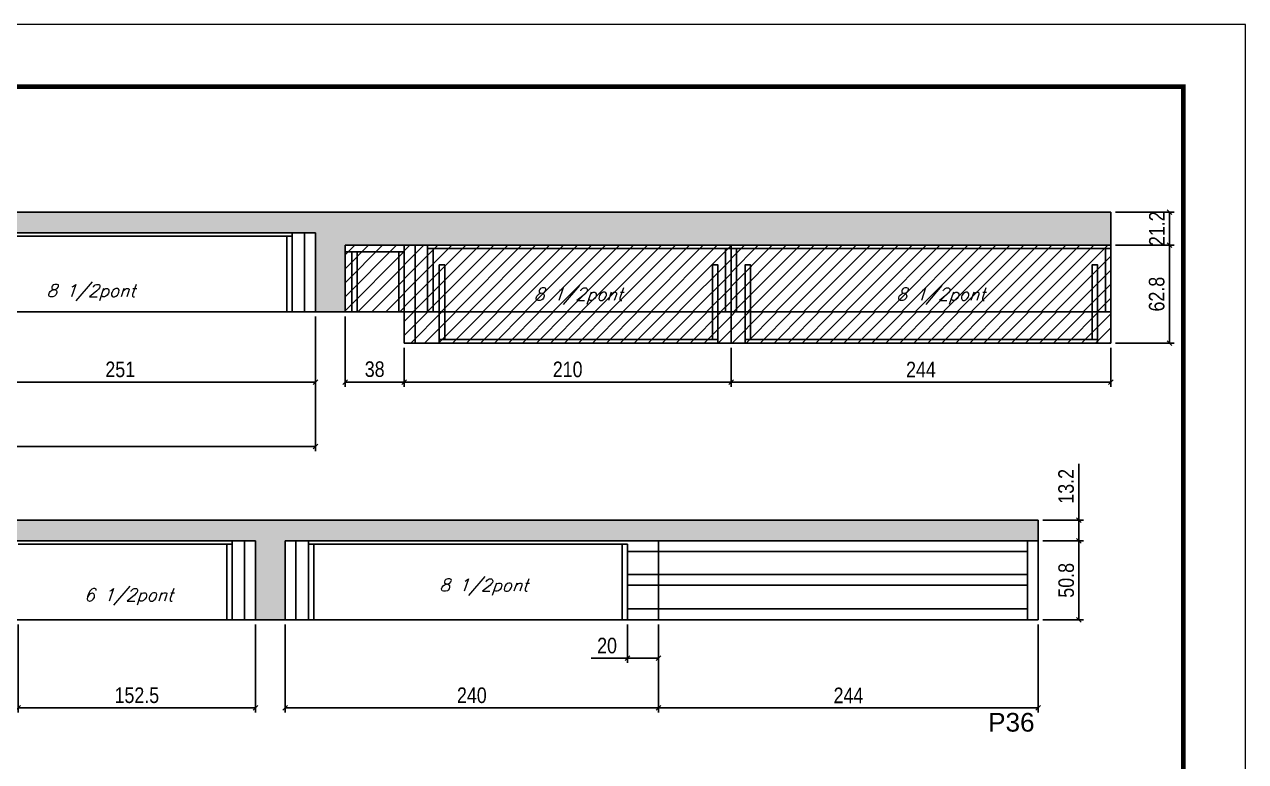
# Model space of a CAD drawing. Extents: x 137137 to 143418, y 10464 to 34486.
# Drawn here: x 141008 to 141792, y 23675 to 24149 of the extents above; entities that cross this region are included whole.
import ezdxf

# ---------------------------------------------------------------- set-up
doc = ezdxf.new("R2010")
doc.units = 0
doc.linetypes.add('DASHED', pattern=[0.75, 0.5, -0.25])
for name, color, linetype in [('5', 5, 'Continuous'), ('COTA', 241, 'Continuous'), ('Painéis', 200, 'Continuous'), ('SARR_2.2x7', 40, 'Continuous'), ('SARR_3.5x7', 81, 'Continuous'), ('texto', 7, 'Continuous')]:
    doc.layers.add(name, color=color, linetype=linetype)
for name, color, linetype, lineweight in [('Folhas', 255, 'Continuous', 9), ('Hachura', 251, 'Continuous', 9), ('SARRAFO DE PRESSAO', 251, 'DASHED', 9)]:
    doc.layers.add(name, color=color, linetype=linetype, lineweight=lineweight)
doc.styles.add('COTA TECNICA', font='techl___.ttf', dxfattribs={"height": 10})
doc.styles.add('Romans', font='romans.shx')
doc.styles.get("Standard").update_dxf_attribs({"font": 'arial.ttf'})
doc.dimstyles.new('PAINEL', dxfattribs={"dimtxt": 10, "dimasz": 3, "dimexe": 3, "dimexo": 3, "dimgap": 3, "dimtad": 1, "dimdec": 1, "dimzin": 12, "dimdsep": 46, "dimtxsty": 'COTA TECNICA', "dimblk1": 'OBLIQUE', "dimblk2": 'OBLIQUE', "dimsah": 1, "dimcen": 0.9, "dimclrd": 4, "dimclre": 4, "dimclrt": 240, "dimadec": 1, "dimazin": 3, "dimtfac": 1, "dimtdec": 1, "dimtmove": 0, "dimatfit": 3, "dimfxl": 1, "dimtolj": 1, "dimtzin": 12, "dimarcsym": 0})
pattern_1 = [(50, (-1598.5, -8040.0258), (5.46554007, -0.47817257), [0.5715, -6.2865]), (355, (-1598.5, -8040.026), (-1.05730264, 5.73170536), [0.4572, -5.02921753]), (100.4514447, (-1598.0445, -8040.0656), (4.40823741, 5.25353256), [0.48570026, -5.34270734]), (46.1842, (-1598.5, -8038.502), (8.13237123, -1.26126984), [0.85725, -9.42975]), (96.6355576, (-1597.822, -8038.607), (7.12212402, 7.42278374), [0.7285507, -8.01406824]), (351.184151, (-1598.5, -8038.502), (7.122124, 7.42278374), [0.685799, -7.54379196]), (21, (-1597.738, -8038.8828), (4.54843174, -3.06795595), [0.5715, -6.2865]), (326, (-1597.738, -8038.883), (1.85406085, 5.52563898), [0.4572, -5.0292]), (71.451445, (-1597.359, -8039.1384), (6.40249258, 2.45768307), [0.48570026, -5.34269813]), (37.5, (-1598.5, -8040.0258), (0.092658098, 2.536651166), [0, -4.96824, 0, -5.1054, 0, -5.04825]), (7.5, (-1598.5, -8040.0258), (2.004589875, 3.005417245), [0, -2.91084, 0, -4.85394, 0, -1.92405]), (327.5, (-1600.1993, -8040.0258), (4.067717855, -0.17186232), [0, -1.905, 0, -5.9436, 0, -7.8867]), (317.5, (-1600.9613, -8040.0258), (4.44387544, 0.76279473), [0, -2.4765, 0, -3.94716, 0, -5.6007])]
pattern_2 = [(45, (-1598.5, -8040.026), (-4.49012806, 4.49012806), [])]

# ---------------------------------------------------------------- blocks, each defined once
blk = doc.blocks.new('9999999999')
at = {"layer": 'Folhas'}
blk.add_lwpolyline([(98138.98, 34190.21), (99623.98, 34190.21), (99623.98, 35240.21), (98138.98, 35240.21)], close=True, dxfattribs=at)
at = {"layer": 'Folhas', "color": 30, "const_width": 3}
blk.add_lwpolyline([(98213.98, 34230.21), (99583.98, 34230.21), (99583.98, 35200.21), (98213.98, 35200.21)], close=True, dxfattribs=at)
blk = doc.blocks.new('_Oblique')
at = {"color": 0, "linetype": 'ByBlock', "lineweight": -2}
blk.add_line((-0.5, -0.5), (0.5, 0.5), dxfattribs=at)
blk = doc.blocks.new('*D1517')
at = {"layer": 'COTA', "color": 4, "linetype": 'ByBlock', "lineweight": -2, "transparency": 16777216}
for p, q in [((141461.69, 23941.05), (141461.69, 23915.97)), ((141705.69, 23941.05), (141705.69, 23915.97)), ((141461.69, 23918.97), (141705.69, 23918.97))]:
    blk.add_line(p, q, dxfattribs=at)
at = {"layer": 'Defpoints', "color": 0, "linetype": 'ByBlock', "transparency": 16777216}
for p in [(141461.69, 23944.05), (141705.69, 23944.05), (141705.69, 23918.97)]:
    blk.add_point(p, dxfattribs=at)
at = {"layer": 'COTA', "color": 4, "linetype": 'ByBlock', "lineweight": -2, "transparency": 16777216, "xscale": 3, "yscale": 3, "zscale": 3, "rotation": 180}
blk.add_blockref('_Oblique', (141461.69, 23918.97), dxfattribs=at)
at = {"layer": 'COTA', "color": 4, "linetype": 'ByBlock', "lineweight": -2, "transparency": 16777216, "xscale": 3, "yscale": 3, "zscale": 3}
blk.add_blockref('_Oblique', (141705.69, 23918.97), dxfattribs=at)
at = {"layer": 'COTA', "color": 240, "linetype": 'ByBlock', "transparency": 16777216, "insert": (141583.69, 23927.04), "char_height": 10, "attachment_point": 5, "style": 'COTA TECNICA'}
blk.add_mtext('\\A1;244', dxfattribs=at)
blk = doc.blocks.new('*D1519')
at = {"layer": 'COTA', "color": 4, "linetype": 'ByBlock', "lineweight": -2, "transparency": 16777216}
for p, q in [((141415.11, 23763.3), (141415.11, 23706.75)), ((141659.11, 23763.3), (141659.11, 23706.75)), ((141415.11, 23709.75), (141659.11, 23709.75))]:
    blk.add_line(p, q, dxfattribs=at)
at = {"layer": 'Defpoints', "color": 0, "linetype": 'ByBlock', "transparency": 16777216}
for p in [(141415.11, 23766.3), (141659.11, 23766.3), (141659.11, 23709.75)]:
    blk.add_point(p, dxfattribs=at)
at = {"layer": 'COTA', "color": 4, "linetype": 'ByBlock', "lineweight": -2, "transparency": 16777216, "xscale": 3, "yscale": 3, "zscale": 3, "rotation": 180}
blk.add_blockref('_Oblique', (141415.11, 23709.75), dxfattribs=at)
at = {"layer": 'COTA', "color": 4, "linetype": 'ByBlock', "lineweight": -2, "transparency": 16777216, "xscale": 3, "yscale": 3, "zscale": 3}
blk.add_blockref('_Oblique', (141659.11, 23709.75), dxfattribs=at)
at = {"layer": 'COTA', "color": 240, "linetype": 'ByBlock', "transparency": 16777216, "insert": (141537.11, 23717.82), "char_height": 10, "attachment_point": 5, "style": 'COTA TECNICA'}
blk.add_mtext('\\A1;244', dxfattribs=at)
blk = doc.blocks.new('*D1521')
at = {"layer": 'COTA', "color": 4, "linetype": 'ByBlock', "lineweight": -2, "transparency": 16777216}
for p, q in [((141708.69, 24028.05), (141746.33, 24028.05)), ((141743.33, 24006.85), (141743.33, 24028.05)), ((141708.69, 24006.85), (141746.33, 24006.85))]:
    blk.add_line(p, q, dxfattribs=at)
at = {"layer": 'Defpoints', "color": 0, "linetype": 'ByBlock', "transparency": 16777216}
for p in [(141705.69, 24028.05), (141743.33, 24028.05), (141705.69, 24006.85)]:
    blk.add_point(p, dxfattribs=at)
at = {"layer": 'COTA', "color": 4, "linetype": 'ByBlock', "lineweight": -2, "transparency": 16777216, "xscale": 3, "yscale": 3, "zscale": 3}
for p, rotation in [((141743.33, 24028.05), 90), ((141743.33, 24006.85), 270)]:
    blk.add_blockref('_Oblique', p, dxfattribs=dict(at, rotation=rotation))
at = {"layer": 'COTA', "color": 240, "linetype": 'ByBlock', "transparency": 16777216, "insert": (141735.27, 24017.45), "char_height": 10, "attachment_point": 5, "rotation": 90, "style": 'COTA TECNICA'}
blk.add_mtext('\\A1;21.2', dxfattribs=at)
blk = doc.blocks.new('*D1614')
at = {"layer": 'COTA', "color": 4, "lineweight": -2, "transparency": 16777216}
for p, q in [((141251.69, 23941.05), (141251.69, 23915.97)), ((141461.69, 23941.05), (141461.69, 23915.97)), ((141251.69, 23918.97), (141461.69, 23918.97))]:
    blk.add_line(p, q, dxfattribs=at)
at = {"layer": 'Defpoints', "color": 0, "transparency": 16777216}
for p in [(141251.69, 23944.05), (141461.69, 23944.05), (141461.69, 23918.97)]:
    blk.add_point(p, dxfattribs=at)
at = {"layer": 'COTA', "color": 4, "lineweight": -2, "transparency": 16777216, "xscale": 3, "yscale": 3, "zscale": 3, "rotation": 180}
blk.add_blockref('_Oblique', (141251.69, 23918.97), dxfattribs=at)
at = {"layer": 'COTA', "color": 4, "lineweight": -2, "transparency": 16777216, "xscale": 3, "yscale": 3, "zscale": 3}
blk.add_blockref('_Oblique', (141461.69, 23918.97), dxfattribs=at)
at = {"layer": 'COTA', "color": 240, "transparency": 16777216, "insert": (141356.69, 23927.07), "char_height": 10, "attachment_point": 5, "style": 'COTA TECNICA'}
blk.add_mtext('\\A1;210', dxfattribs=at)
blk = doc.blocks.new('*D1618')
at = {"layer": 'COTA', "color": 4, "lineweight": -2, "transparency": 16777216}
for p, q in [((141708.69, 24006.85), (141746.33, 24006.85)), ((141743.33, 24006.85), (141743.33, 23944.05)), ((141708.69, 23944.05), (141746.33, 23944.05))]:
    blk.add_line(p, q, dxfattribs=at)
at = {"layer": 'Defpoints', "color": 0, "transparency": 16777216}
for p in [(141705.69, 24006.85), (141705.69, 23944.05), (141743.33, 23944.05)]:
    blk.add_point(p, dxfattribs=at)
at = {"layer": 'COTA', "color": 4, "lineweight": -2, "transparency": 16777216, "xscale": 3, "yscale": 3, "zscale": 3}
for p, rotation in [((141743.33, 24006.85), 90), ((141743.33, 23944.05), 270)]:
    blk.add_blockref('_Oblique', p, dxfattribs=dict(at, rotation=rotation))
at = {"layer": 'COTA', "color": 240, "transparency": 16777216, "insert": (141735.2, 23975.45), "char_height": 10, "attachment_point": 5, "rotation": 90, "style": 'COTA TECNICA'}
blk.add_mtext('\\A1;62.8', dxfattribs=at)
blk = doc.blocks.new('*D1590')
at = {"layer": 'COTA', "color": 4, "lineweight": -2, "transparency": 16777216}
for p, q in [((140943.69, 23961.05), (140943.69, 23915.97)), ((141194.69, 23961.05), (141194.69, 23915.97)), ((140943.69, 23918.97), (141194.69, 23918.97))]:
    blk.add_line(p, q, dxfattribs=at)
at = {"layer": 'Defpoints', "color": 0, "transparency": 16777216}
for p in [(140943.69, 23964.05), (141194.69, 23964.05), (141194.69, 23918.97)]:
    blk.add_point(p, dxfattribs=at)
at = {"layer": 'COTA', "color": 4, "lineweight": -2, "transparency": 16777216, "xscale": 3, "yscale": 3, "zscale": 3, "rotation": 180}
blk.add_blockref('_Oblique', (140943.69, 23918.97), dxfattribs=at)
at = {"layer": 'COTA', "color": 4, "lineweight": -2, "transparency": 16777216, "xscale": 3, "yscale": 3, "zscale": 3}
blk.add_blockref('_Oblique', (141194.69, 23918.97), dxfattribs=at)
at = {"layer": 'COTA', "color": 240, "transparency": 16777216, "insert": (141069.19, 23927.08), "char_height": 10, "attachment_point": 5, "style": 'COTA TECNICA'}
blk.add_mtext('\\A1;251', dxfattribs=at)
blk = doc.blocks.new('*D1591')
at = {"layer": 'COTA', "color": 4, "lineweight": -2, "transparency": 16777216}
for p, q in [((141213.69, 23961.05), (141213.69, 23915.97)), ((141251.69, 23941.05), (141251.69, 23915.97)), ((141213.69, 23918.97), (141251.69, 23918.97))]:
    blk.add_line(p, q, dxfattribs=at)
at = {"layer": 'Defpoints', "color": 0, "transparency": 16777216}
for p in [(141213.69, 23964.05), (141251.69, 23944.05), (141251.69, 23918.97)]:
    blk.add_point(p, dxfattribs=at)
at = {"layer": 'COTA', "color": 4, "lineweight": -2, "transparency": 16777216, "xscale": 3, "yscale": 3, "zscale": 3, "rotation": 180}
blk.add_blockref('_Oblique', (141213.69, 23918.97), dxfattribs=at)
at = {"layer": 'COTA', "color": 4, "lineweight": -2, "transparency": 16777216, "xscale": 3, "yscale": 3, "zscale": 3}
blk.add_blockref('_Oblique', (141251.69, 23918.97), dxfattribs=at)
at = {"layer": 'COTA', "color": 240, "transparency": 16777216, "insert": (141232.69, 23927.21), "char_height": 10, "attachment_point": 5, "style": 'COTA TECNICA'}
blk.add_mtext('\\A1;38', dxfattribs=at)
blk = doc.blocks.new('*D1597')
at = {"layer": 'COTA', "color": 4, "lineweight": -2, "ltscale": 25, "transparency": 16777216}
for p, q in [((141662.11, 23817.1), (141688.21, 23817.1)), ((141685.21, 23766.3), (141685.21, 23817.1)), ((141662.11, 23766.3), (141688.21, 23766.3))]:
    blk.add_line(p, q, dxfattribs=at)
at = {"layer": 'Defpoints', "color": 0, "ltscale": 25, "transparency": 16777216}
for p in [(141659.11, 23817.1), (141685.21, 23817.1), (141659.11, 23766.3)]:
    blk.add_point(p, dxfattribs=at)
at = {"layer": 'COTA', "color": 4, "lineweight": -2, "ltscale": 25, "transparency": 16777216, "xscale": 3, "yscale": 3, "zscale": 3}
for p, rotation in [((141685.21, 23817.1), 90), ((141685.21, 23766.3), 270)]:
    blk.add_blockref('_Oblique', p, dxfattribs=dict(at, rotation=rotation))
at = {"layer": 'COTA', "color": 240, "ltscale": 25, "transparency": 16777216, "insert": (141677.07, 23791.7), "char_height": 10, "attachment_point": 5, "rotation": 90, "style": 'COTA TECNICA'}
blk.add_mtext('\\A1;50.8', dxfattribs=at)
blk = doc.blocks.new('*D1598')
at = {"layer": 'COTA', "color": 4, "lineweight": -2, "ltscale": 25, "transparency": 16777216}
for p, q in [((141685.21, 23866.4), (141685.21, 23830.3)), ((141662.11, 23830.3), (141688.21, 23830.3)), ((141685.21, 23817.1), (141685.21, 23830.3)), ((141662.11, 23817.1), (141688.21, 23817.1))]:
    blk.add_line(p, q, dxfattribs=at)
at = {"layer": 'Defpoints', "color": 0, "ltscale": 25, "transparency": 16777216}
for p in [(141659.11, 23830.3), (141685.21, 23830.3), (141659.11, 23817.1)]:
    blk.add_point(p, dxfattribs=at)
at = {"layer": 'COTA', "color": 4, "lineweight": -2, "ltscale": 25, "transparency": 16777216, "xscale": 3, "yscale": 3, "zscale": 3}
for p, rotation in [((141685.21, 23830.3), 90), ((141685.21, 23817.1), 270)]:
    blk.add_blockref('_Oblique', p, dxfattribs=dict(at, rotation=rotation))
at = {"layer": 'COTA', "color": 240, "ltscale": 25, "transparency": 16777216, "insert": (141676.99, 23852.04), "char_height": 10, "attachment_point": 5, "rotation": 90, "style": 'COTA TECNICA'}
blk.add_mtext('\\A1;13.2', dxfattribs=at)
blk = doc.blocks.new('*D1605')
at = {"layer": 'COTA', "color": 4, "lineweight": -2, "ltscale": 25, "transparency": 16777216}
for p, q in [((141003.61, 23763.3), (141003.61, 23706.75)), ((141156.11, 23763.3), (141156.11, 23706.75)), ((141003.61, 23709.75), (141156.11, 23709.75))]:
    blk.add_line(p, q, dxfattribs=at)
at = {"layer": 'Defpoints', "color": 0, "ltscale": 25, "transparency": 16777216}
for p in [(141003.61, 23766.3), (141156.11, 23766.3), (141156.11, 23709.75)]:
    blk.add_point(p, dxfattribs=at)
at = {"layer": 'COTA', "color": 4, "lineweight": -2, "ltscale": 25, "transparency": 16777216, "xscale": 3, "yscale": 3, "zscale": 3, "rotation": 180}
blk.add_blockref('_Oblique', (141003.61, 23709.75), dxfattribs=at)
at = {"layer": 'COTA', "color": 4, "lineweight": -2, "ltscale": 25, "transparency": 16777216, "xscale": 3, "yscale": 3, "zscale": 3}
blk.add_blockref('_Oblique', (141156.11, 23709.75), dxfattribs=at)
at = {"layer": 'COTA', "color": 240, "ltscale": 25, "transparency": 16777216, "insert": (141079.86, 23717.86), "char_height": 10, "attachment_point": 5, "style": 'COTA TECNICA'}
blk.add_mtext('\\A1;152.5', dxfattribs=at)
blk = doc.blocks.new('*D1606')
at = {"layer": 'COTA', "color": 4, "lineweight": -2, "ltscale": 25, "transparency": 16777216}
for p, q in [((141175.11, 23763.3), (141175.11, 23706.75)), ((141415.11, 23763.3), (141415.11, 23706.75)), ((141175.11, 23709.75), (141415.11, 23709.75))]:
    blk.add_line(p, q, dxfattribs=at)
at = {"layer": 'Defpoints', "color": 0, "ltscale": 25, "transparency": 16777216}
for p in [(141175.11, 23766.3), (141415.11, 23766.3), (141415.11, 23709.75)]:
    blk.add_point(p, dxfattribs=at)
at = {"layer": 'COTA', "color": 4, "lineweight": -2, "ltscale": 25, "transparency": 16777216, "xscale": 3, "yscale": 3, "zscale": 3, "rotation": 180}
blk.add_blockref('_Oblique', (141175.11, 23709.75), dxfattribs=at)
at = {"layer": 'COTA', "color": 4, "lineweight": -2, "ltscale": 25, "transparency": 16777216, "xscale": 3, "yscale": 3, "zscale": 3}
blk.add_blockref('_Oblique', (141415.11, 23709.75), dxfattribs=at)
at = {"layer": 'COTA', "color": 240, "ltscale": 25, "transparency": 16777216, "insert": (141295.11, 23717.85), "char_height": 10, "attachment_point": 5, "style": 'COTA TECNICA'}
blk.add_mtext('\\A1;240', dxfattribs=at)
blk = doc.blocks.new('*D1524')
at = {"layer": 'COTA', "color": 4, "lineweight": -2, "ltscale": 25, "transparency": 16777216}
for p, q in [((140699.69, 23961.05), (140699.69, 23874.71)), ((141194.69, 23961.05), (141194.69, 23874.71)), ((140699.69, 23877.71), (141194.69, 23877.71))]:
    blk.add_line(p, q, dxfattribs=at)
at = {"layer": 'Defpoints', "color": 0, "ltscale": 25, "transparency": 16777216}
for p in [(140699.69, 23964.05), (141194.69, 23964.05), (141194.69, 23877.71)]:
    blk.add_point(p, dxfattribs=at)
at = {"layer": 'COTA', "color": 4, "lineweight": -2, "ltscale": 25, "transparency": 16777216, "xscale": 3, "yscale": 3, "zscale": 3, "rotation": 180}
blk.add_blockref('_Oblique', (140699.69, 23877.71), dxfattribs=at)
at = {"layer": 'COTA', "color": 4, "lineweight": -2, "ltscale": 25, "transparency": 16777216, "xscale": 3, "yscale": 3, "zscale": 3}
blk.add_blockref('_Oblique', (141194.69, 23877.71), dxfattribs=at)
at = {"layer": 'COTA', "color": 240, "ltscale": 25, "transparency": 16777216, "insert": (140947.19, 23885.85), "char_height": 10, "attachment_point": 5, "style": 'COTA TECNICA'}
blk.add_mtext('\\A1;495', dxfattribs=at)
blk = doc.blocks.new('*D1587')
at = {"layer": 'COTA', "color": 4, "lineweight": -2, "ltscale": 25, "transparency": 16777216}
for p, q in [((141395.11, 23763.3), (141395.11, 23738.65)), ((141415.11, 23763.3), (141415.11, 23738.65)), ((141395.11, 23741.65), (141371.89, 23741.65)), ((141415.11, 23741.65), (141395.11, 23741.65))]:
    blk.add_line(p, q, dxfattribs=at)
at = {"layer": 'Defpoints', "color": 0, "ltscale": 25, "transparency": 16777216}
for p in [(141395.11, 23766.3), (141415.11, 23766.3), (141395.11, 23741.65)]:
    blk.add_point(p, dxfattribs=at)
at = {"layer": 'COTA', "color": 4, "lineweight": -2, "ltscale": 25, "transparency": 16777216, "xscale": 3, "yscale": 3, "zscale": 3, "rotation": 180}
blk.add_blockref('_Oblique', (141395.11, 23741.65), dxfattribs=at)
at = {"layer": 'COTA', "color": 4, "lineweight": -2, "ltscale": 25, "transparency": 16777216, "xscale": 3, "yscale": 3, "zscale": 3}
blk.add_blockref('_Oblique', (141415.11, 23741.65), dxfattribs=at)
at = {"layer": 'COTA', "color": 240, "ltscale": 25, "transparency": 16777216, "insert": (141382, 23749.76), "char_height": 10, "attachment_point": 5, "style": 'COTA TECNICA'}
blk.add_mtext('\\A1;20', dxfattribs=at)

msp = doc.modelspace()

# ---------------------------------------------------------------- hatches: boundary and pattern name
at = {"layer": 'COTA', "ltscale": 25}
h = msp.add_hatch(dxfattribs=at)
h.set_pattern_fill('AR-CONC', color=256, scale=0.03)
h.set_pattern_definition(pattern_1)
h.paths.add_polyline_path([(141705.69, 24028.05), (141281.69, 24028.05), (140699.69, 24028.05), (140699.69, 24014.85), (141194.69, 24014.85), (141194.69, 23964.05), (141213.69, 23964.05), (141213.69, 24006.85), (141461.69, 24006.85), (141705.69, 24006.85)])
h = msp.add_hatch(dxfattribs=at)
h.set_pattern_fill('AR-CONC', color=256, scale=0.03)
h.set_pattern_definition(pattern_1)
h.paths.add_polyline_path([(140759.61, 23817.1), (141156.11, 23817.1), (141156.11, 23766.3), (141175.11, 23766.3), (141175.11, 23817.1), (141659.11, 23817.1), (141659.11, 23830.3), (140508.11, 23830.3), (140508.11, 23809.1), (140732.61, 23809.1), (140732.61, 23746.3), (140759.61, 23746.3)])
at = {"layer": 'Hachura', "linetype": 'ByBlock'}
h = msp.add_hatch(dxfattribs=at)
h.set_pattern_fill('ANSI31', color=256, scale=2)
h.set_pattern_definition(pattern_2)
h.paths.add_polyline_path([(141251.69, 24006.85), (141213.69, 24006.85), (141213.69, 23964.05), (141251.69, 23964.05)])
h = msp.add_hatch(dxfattribs=at)
h.set_pattern_fill('ANSI31', color=256, scale=2)
h.set_pattern_definition([(45, (-1598.5, -7994.648), (-4.49012806, 4.49012806), [])])
h.paths.add_polyline_path([(141461.69, 24006.85), (141251.69, 24006.85), (141251.69, 23964.05), (141461.69, 23964.05)])
h = msp.add_hatch(dxfattribs=at)
h.set_pattern_fill('ANSI31', color=256, scale=2)
h.set_pattern_definition([(45, (-1608.071, -7994.648), (-4.49012806, 4.49012806), [])])
h.paths.add_polyline_path([(141461.69, 24006.85), (141461.69, 23964.05), (141705.69, 23964.05), (141705.69, 24006.85)])
h.paths.add_polyline_path([(141560.1, 23966.09), (141627.72, 23966.09), (141633.22, 23982.07), (141565.6, 23982.07)], flags=24)
h = msp.add_hatch(dxfattribs=at)
h.set_pattern_fill('ANSI31', color=256, scale=2)
h.set_pattern_definition(pattern_2)
h.paths.add_polyline_path([(141461.69, 23964.05), (141251.69, 23964.05), (141251.69, 23944.05), (141461.69, 23944.05)])
h = msp.add_hatch(dxfattribs=at)
h.set_pattern_fill('ANSI31', color=256, scale=2)
h.set_pattern_definition(pattern_2)
h.paths.add_polyline_path([(141705.69, 23964.05), (141461.69, 23964.05), (141461.69, 23944.05), (141705.69, 23944.05)])

# ---------------------------------------------------------------- linework, layer by layer
at = {"layer": 'COTA', "linetype": 'ByBlock'}
for p, q in [((140699.69, 24028.05), (141281.69, 24028.05)), ((141281.69, 24028.05), (141705.69, 24028.05)), ((141705.69, 24006.85), (141705.69, 24028.05)), ((140699.69, 24014.85), (141194.69, 24014.85)), ((141213.69, 24006.85), (141461.69, 24006.85)), ((141194.69, 23964.05), (141213.69, 23964.05)), ((140508.11, 23830.3), (141659.11, 23830.3)), ((141659.11, 23817.1), (141659.11, 23830.3)), ((141156.11, 23766.3), (141175.11, 23766.3))]:
    msp.add_line(p, q, dxfattribs=at)
at = {"layer": 'Painéis', "linetype": 'ByBlock'}
for p, q in [((141194.69, 24014.85), (140699.69, 24014.85)), ((141194.69, 23964.05), (141194.69, 24014.85)), ((141461.69, 24006.85), (141213.69, 24006.85)), ((141213.69, 23964.05), (141213.69, 24006.85)), ((141251.69, 24006.85), (141251.69, 23944.05)), ((141461.69, 24006.85), (141705.69, 24006.85)), ((141461.69, 24006.85), (141461.69, 23964.05)), ((141461.69, 23944.05), (141461.69, 24006.85)), ((141705.69, 24006.85), (141705.69, 23944.05)), ((141251.69, 23964.05), (141461.69, 23964.05)), ((141461.69, 23964.05), (141705.69, 23964.05)), ((141251.69, 23944.05), (141705.69, 23944.05)), ((140759.61, 23817.1), (141156.11, 23817.1)), ((141156.11, 23766.3), (141156.11, 23817.1)), ((141175.11, 23766.3), (141175.11, 23817.1)), ((141175.11, 23817.1), (141659.11, 23817.1)), ((141415.11, 23766.3), (141415.11, 23817.1)), ((141659.11, 23766.3), (141659.11, 23817.1)), ((140926.11, 23766.3), (141156.11, 23766.3)), ((141175.11, 23766.3), (141659.11, 23766.3))]:
    msp.add_line(p, q, dxfattribs=at)
at = {"layer": 'Painéis'}
for p, q in [((141194.69, 23964.05), (140699.69, 23964.05)), ((141251.69, 23964.05), (141213.69, 23964.05))]:
    msp.add_line(p, q, dxfattribs=at)
at = {"layer": 'SARR_2.2x7', "linetype": 'Continuous'}
for p, q in [((141179.69, 24012.65), (140943.69, 24012.65)), ((141187.69, 23964.05), (141187.69, 24014.85)), ((141258.69, 24006.85), (141258.69, 23944.05)), ((141266.69, 24004.65), (141266.69, 24006.85)), ((141461.69, 24004.65), (141266.69, 24004.65)), ((141705.69, 24004.65), (141461.69, 24004.65)), ((141251.69, 24002.65), (141213.69, 24002.65)), ((141453.19, 23946.25), (141274.19, 23946.25)), ((141697.19, 23946.25), (141470.69, 23946.25)), ((141141.11, 23814.9), (141003.61, 23814.9)), ((141149.11, 23766.3), (141149.11, 23817.1)), ((141182.11, 23766.3), (141182.11, 23817.1)), ((141395.11, 23814.9), (141190.11, 23814.9)), ((141652.11, 23766.3), (141652.11, 23817.1)), ((141415.11, 23810.1), (141395.11, 23810.1)), ((141415.11, 23810.1), (141652.11, 23810.1)), ((141415.11, 23795.52), (141395.11, 23795.52)), ((141415.11, 23795.52), (141652.11, 23795.52)), ((141415.11, 23788.52), (141395.11, 23788.52)), ((141415.11, 23788.52), (141652.11, 23788.52)), ((141395.11, 23773.3), (141415.11, 23773.3)), ((141415.11, 23773.3), (141652.11, 23773.3))]:
    msp.add_line(p, q, dxfattribs=at)
at = {"layer": 'SARR_3.5x7'}
for p, q in [((141176.19, 23964.05), (141176.19, 24012.65)), ((141179.69, 23964.05), (141179.69, 24014.85)), ((141266.69, 24004.65), (141266.69, 23964.05)), ((141270.19, 24004.65), (141270.19, 23964.05)), ((141458.19, 24004.65), (141458.19, 23964.05)), ((141465.19, 24004.65), (141465.19, 23964.05)), ((141702.19, 24004.65), (141702.19, 23964.05)), ((141217.94, 24002.65), (141217.94, 23964.05)), ((141221.44, 24002.65), (141221.44, 23964.05)), ((141248.19, 24002.65), (141248.19, 23964.05)), ((141137.61, 23766.3), (141137.61, 23814.9)), ((141141.11, 23766.3), (141141.11, 23817.1)), ((141190.11, 23766.3), (141190.11, 23817.1)), ((141193.61, 23766.3), (141193.61, 23814.9)), ((141391.61, 23814.9), (141391.61, 23766.3)), ((141395.11, 23814.9), (141395.11, 23766.3)), ((141659.11, 23817.1), (141659.11, 23766.3))]:
    msp.add_line(p, q, dxfattribs=at)
for points in [[(141274.19, 23944.05), (141274.19, 23994.25), (141277.69, 23994.25), (141277.69, 23946.25)], [(141453.19, 23944.05), (141453.19, 23994.25), (141449.69, 23994.25), (141449.69, 23946.25)], [(141470.69, 23944.05), (141470.69, 23994.25), (141474.19, 23994.25), (141474.19, 23946.25)], [(141697.19, 23944.05), (141697.19, 23994.25), (141693.69, 23994.25), (141693.69, 23946.25)]]:
    msp.add_lwpolyline(points, dxfattribs=at)

# ---------------------------------------------------------------- block references
at = {"layer": 'SARRAFO DE PRESSAO', "color": 6, "linetype": 'ByBlock'}
msp.add_blockref('9999999999', (42168.31, -11091.6), dxfattribs=at)

# ---------------------------------------------------------------- texts
at = {"layer": '5', "linetype": 'Continuous'}
msp.add_text('P36', height=12, rotation=0.00004, dxfattribs=at).set_placement((141626.88, 23694.56))
at = {"layer": 'texto', "color": 2, "char_height": 8, "attachment_point": 5, "style": 'Romans'}
for s, insert in [('{\\Q19;\\C256;8 1/2pont}', (141050.35, 23976.4)), ('{\\Q19;\\C256;8 1/2pont}', (141363.53, 23974.08)), ('{\\Q19;\\C256;8 1/2pont}', (141596.47, 23974.08)), ('{\\Q19;\\C256;8 1/2pont}', (141302.73, 23787.3)), ('{\\Q19;\\C256;6 1/2pont}', (141074.56, 23781.07))]:
    msp.add_mtext(s, dxfattribs=dict(at, insert=insert))

# ---------------------------------------------------------------- dimensions: what is measured, and where the dimension line sits
at = {"layer": 'COTA', "linetype": 'ByBlock'}
dim = msp.add_linear_dim(base=(141743.33, 24028.05), p1=(141705.69, 24006.85), p2=(141705.69, 24028.05), angle=90, dimstyle='PAINEL', dxfattribs=at)
dim.commit()
dim.dimension.update_dxf_attribs({"geometry": '*D1521', "text_midpoint": (141743.33, 24017.45), "dimtype": 160})
at = {"layer": 'COTA'}
dim = msp.add_linear_dim(base=(141743.33, 23944.05), p1=(141705.69, 24006.85), p2=(141705.69, 23944.05), angle=90, dimstyle='PAINEL', dxfattribs=at)
dim.commit()
dim.dimension.update_dxf_attribs({"geometry": '*D1618', "text_midpoint": (141735.2, 23975.45)})
at = {"layer": 'COTA', "ltscale": 25}
for base, p1, p2, picture, middle in [((141194.69, 23877.71), (140699.69, 23964.05), (141194.69, 23964.05), '*D1524', (140947.19, 23885.85)), ((141156.11, 23709.75), (141003.61, 23766.3), (141156.11, 23766.3), '*D1605', (141079.86, 23717.86)), ((141395.11, 23741.65), (141415.11, 23766.3), (141395.11, 23766.3), '*D1587', (141382, 23749.76))]:
    dim = msp.add_linear_dim(base=base, p1=p1, p2=p2, dimstyle='PAINEL', dxfattribs=at)
    dim.commit()
    dim.dimension.update_dxf_attribs({"geometry": picture, "text_midpoint": middle})
at = {"layer": 'COTA'}
for base, p1, p2, picture, middle in [((141194.69, 23918.97), (140943.69, 23964.05), (141194.69, 23964.05), '*D1590', (141069.19, 23927.08)), ((141251.69, 23918.97), (141213.69, 23964.05), (141251.69, 23944.05), '*D1591', (141232.69, 23927.21))]:
    dim = msp.add_linear_dim(base=base, p1=p1, p2=p2, dimstyle='PAINEL', override={"dimtmove": 1}, dxfattribs=at)
    dim.commit()
    dim.dimension.update_dxf_attribs({"geometry": picture, "text_midpoint": middle})
dim = msp.add_linear_dim(base=(141461.69, 23918.97), p1=(141251.69, 23944.05), p2=(141461.69, 23944.05), dimstyle='PAINEL', dxfattribs=at)
dim.commit()
dim.dimension.update_dxf_attribs({"geometry": '*D1614', "text_midpoint": (141356.69, 23927.07)})
at = {"layer": 'COTA', "linetype": 'ByBlock'}
for base, p1, p2, picture, middle in [((141705.69, 23918.97), (141461.69, 23944.05), (141705.69, 23944.05), '*D1517', (141583.69, 23927.04)), ((141659.11, 23709.75), (141415.11, 23766.3), (141659.11, 23766.3), '*D1519', (141537.11, 23717.82))]:
    dim = msp.add_linear_dim(base=base, p1=p1, p2=p2, dimstyle='PAINEL', override={"dimtmove": 1}, dxfattribs=at)
    dim.commit()
    dim.dimension.update_dxf_attribs({"geometry": picture, "text_midpoint": middle})
at = {"layer": 'COTA', "ltscale": 25}
dim = msp.add_linear_dim(base=(141685.21, 23830.3), p1=(141659.11, 23817.1), p2=(141659.11, 23830.3), angle=90, dimstyle='PAINEL', override={"dimtmove": 1}, dxfattribs=at)
dim.commit()
dim.dimension.update_dxf_attribs({"geometry": '*D1598', "text_midpoint": (141685.21, 23852.04), "dimtype": 160})
dim = msp.add_linear_dim(base=(141685.21, 23817.1), p1=(141659.11, 23766.3), p2=(141659.11, 23817.1), angle=90, dimstyle='PAINEL', dxfattribs=at)
dim.commit()
dim.dimension.update_dxf_attribs({"geometry": '*D1597', "text_midpoint": (141677.07, 23791.7)})
dim = msp.add_linear_dim(base=(141415.11, 23709.75), p1=(141175.11, 23766.3), p2=(141415.11, 23766.3), dimstyle='PAINEL', override={"dimtmove": 1}, dxfattribs=at)
dim.commit()
dim.dimension.update_dxf_attribs({"geometry": '*D1606', "text_midpoint": (141295.11, 23717.85)})

doc.saveas('drawing.dxf')
